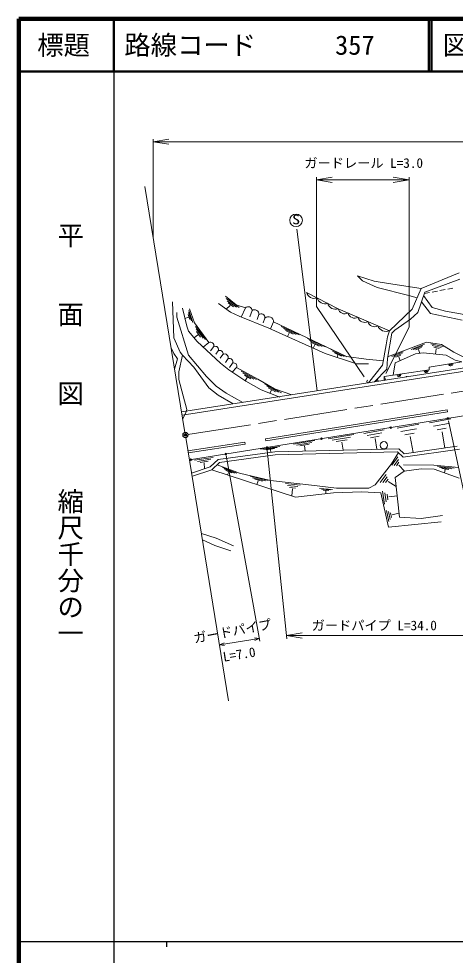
# Model space of a CAD drawing. Units: millimetres, scale not verified. Extents: x 40000 to 680000, y 20000 to 380000.
# Drawn here: x 40000 to 122742, y 202409 to 380000 of the extents above; entities that cross this region are included whole.
import ezdxf
from ezdxf.enums import TextEntityAlignment as Align

# ---------------------------------------------------------------- set-up
doc = ezdxf.new("R2010")
doc.units = ezdxf.units.MM
doc.header["$LTSCALE"] = 1000
doc.header["$PDMODE"] = 32
doc.header["$PDSIZE"] = 500
doc.linetypes.add('CHAIN', pattern=[18.5, 12, -1.5, 3.5, -1.5])
for name, color, linetype, lineweight in [('M-BGD', 7, 'Continuous', 13), ('M-BMK', 2, 'CHAIN', 13), ('M-TTL', 2, 'Continuous', 140), ('M-TTL-BAND', 7, 'Continuous', 25), ('M-TTL-LINE', 7, 'Continuous', 50), ('M-TTL-TXT', 7, 'Continuous', 13), ('M-WORK', 1, 'Continuous', 13)]:
    doc.layers.add(name, color=color, linetype=linetype, lineweight=lineweight)
doc.layers.add('M-OTRS', color=6, linetype='Continuous')
doc.styles.add('@ＭＳ ゴシック', font='')
doc.styles.add('ＭＳ ゴシック', font='')
doc.styles.get('@ＭＳ ゴシック').set_extended_font_data('@MS Gothic')
doc.styles.get('ＭＳ ゴシック').set_extended_font_data('MS Gothic')

# ---------------------------------------------------------------- blocks, each defined once
blk = doc.blocks.new('open_arrow')
at = {"color": 0, "linetype": 'Continuous', "lineweight": -2}
blk.add_lwpolyline([(7.5, 1.25), (0, 0), (7.5, -1.25)], dxfattribs=at)

msp = doc.modelspace()

# ---------------------------------------------------------------- linework, layer by layer
at = {"layer": 'M-BGD'}
msp.add_circle((71586, 301068), 500, dxfattribs=at)
at = {"layer": 'M-BMK'}
msp.add_line((72080, 301146), (130155, 310304), dxfattribs=at)
at = {"layer": 'M-OTRS'}
msp.add_point((71586, 301068), dxfattribs=at)
at = {"layer": 'M-TTL'}
for p, q in [((40000, 380000), (40000, 20000)), ((680000, 380000), (40000, 380000))]:
    msp.add_line(p, q, dxfattribs=at)
at = {"layer": 'M-TTL-BAND'}
for p, q in [((58000, 370000), (58000, 20000)), ((40000, 205000), (579000, 205000)), ((68000, 205000), (68000, 204000))]:
    msp.add_line(p, q, dxfattribs=at)
at = {"layer": 'M-TTL-LINE'}
for p, q in [((58000, 380000), (58000, 370000)), ((117750, 380000), (117750, 370000)), ((118250, 380000), (118250, 370000)), ((40000, 370000), (680000, 370000))]:
    msp.add_line(p, q, dxfattribs=at)
at = {"layer": 'M-WORK'}
for p, q in [((65473, 338628), (65473, 357187)), ((285716, 356687), (65473, 356687)), ((96440, 325435), (96440, 349929)), ((113993, 321515), (113993, 349929)), ((71506, 301562), (63915, 348203)), ((96440, 349429), (113993, 349429)), ((96541, 309433), (92696, 340097)), ((107350, 330237), (104215, 331268)), ((104215, 331268), (105166, 330318)), ((116267, 328843), (123456, 331802)), ((116967, 328126), (123614, 330593)), ((105166, 330318), (107956, 329064)), ((110080, 329812), (107350, 330237)), ((107956, 329064), (113922, 327507)), ((116267, 328843), (110080, 329812)), ((114569, 324907), (116267, 328843)), ((119836, 328461), (120819, 328649)), ((121310, 328742), (122292, 328930)), ((79164, 327379), (81227, 325761)), ((79344, 326952), (81788, 325272)), ((94552, 328105), (100558, 325011)), ((113922, 327507), (115514, 327097)), ((115646, 324270), (116967, 328126)), ((118361, 325258), (116749, 327491)), ((116889, 327899), (117872, 328087)), ((118363, 328180), (119345, 328368)), ((69400, 319459), (69144, 326335)), ((71861, 321713), (71016, 325128)), ((77843, 326018), (80108, 324346)), ((80069, 325637), (79323, 324925)), ((79507, 326534), (81252, 325334)), ((79669, 326116), (80717, 325396)), ((81227, 325761), (82966, 325168)), ((82157, 323438), (82966, 325168)), ((105484, 312098), (96440, 325435)), ((100558, 325011), (108051, 321765)), ((116348, 326320), (118046, 324122)), ((120886, 324566), (118361, 325258)), ((69976, 324292), (69949, 323403)), ((69949, 323403), (72187, 316230)), ((72162, 323393), (71499, 323177)), ((72104, 323905), (72441, 322953)), ((72158, 324277), (72719, 322690)), ((72211, 324648), (72997, 322427)), ((73318, 322360), (72388, 324976)), ((80108, 324346), (81779, 323591)), ((81779, 323591), (87374, 321326)), ((84228, 324672), (83810, 323472)), ((85482, 323903), (85172, 322946)), ((86655, 323229), (86304, 322326)), ((110268, 320835), (114569, 324907)), ((114284, 323003), (115646, 324270)), ((118046, 324122), (124072, 322814)), ((124428, 323945), (120886, 324566)), ((72203, 320742), (71861, 321713)), ((76014, 318599), (73318, 322360)), ((73519, 321670), (75375, 319185)), ((88304, 322512), (87691, 321184)), ((102150, 315974), (88304, 322512)), ((89737, 321643), (93144, 320076)), ((108051, 321765), (110268, 320835)), ((109558, 312722), (113993, 321515)), ((111291, 320940), (114284, 323003)), ((73793, 318801), (72203, 320742)), ((73964, 320047), (73240, 319476)), ((73603, 321173), (74929, 319397)), ((73687, 320675), (74482, 319610)), ((87374, 321326), (98079, 316527)), ((90154, 321247), (92587, 320128)), ((90570, 320851), (92030, 320180)), ((91253, 320401), (90972, 319713)), ((109621, 318152), (109877, 319689)), ((109876, 315548), (110698, 320347)), ((109877, 319689), (110268, 320835)), ((110698, 320347), (111291, 320940)), ((70586, 316776), (69400, 319459)), ((78260, 314667), (73793, 318801)), ((74985, 317698), (76014, 318599)), ((94723, 319347), (98054, 317762)), ((95108, 318971), (97487, 317838)), ((95493, 318595), (96921, 317915)), ((96146, 318155), (95783, 317556)), ((108960, 314324), (109621, 318152)), ((117279, 318653), (109929, 315859)), ((114353, 317308), (116933, 318315)), ((114783, 317262), (116625, 317981)), ((120128, 318204), (117279, 318653)), ((118099, 318334), (120419, 317833)), ((118389, 318012), (120046, 317654)), ((122456, 316793), (120128, 318204)), ((69379, 316547), (68901, 317564)), ((70067, 315536), (69379, 316547)), ((70323, 313042), (71038, 316197)), ((71038, 316197), (70586, 316776)), ((73188, 313959), (71038, 316197)), ((72187, 316230), (75598, 312132)), ((76971, 317838), (76337, 317043)), ((77820, 317008), (77335, 316391)), ((78713, 316355), (78150, 315618)), ((98079, 316527), (104024, 314558)), ((99079, 317317), (102168, 315864)), ((99479, 316988), (101685, 315949)), ((99878, 316658), (101202, 316035)), ((100512, 316265), (100343, 315777)), ((110732, 315982), (112896, 316837)), ((111118, 315916), (112664, 316527)), ((115185, 316433), (111365, 314726)), ((111505, 315850), (112432, 316217)), ((116641, 316622), (115185, 316433)), ((115212, 317216), (116317, 317647)), ((115805, 317305), (116049, 316545)), ((121024, 316232), (116641, 316622)), ((118678, 317690), (119672, 317475)), ((119147, 317416), (118979, 316414)), ((122701, 315232), (121024, 316232)), ((124774, 315660), (122456, 316793)), ((69552, 313565), (70067, 315536)), ((79797, 313435), (78260, 314667)), ((79684, 315552), (79187, 314821)), ((80547, 314696), (79971, 313893)), ((105830, 315421), (102150, 315974)), ((104024, 314558), (106316, 314585)), ((109103, 315149), (105830, 315421)), ((109795, 313580), (109876, 315548)), ((111365, 314726), (110996, 312406)), ((112020, 315908), (112328, 315156)), ((123969, 314910), (117805, 313910)), ((123969, 314910), (122701, 315232)), ((70377, 311559), (70323, 313042)), ((70879, 305438), (126494, 314096)), ((70972, 304845), (126576, 313502)), ((74024, 312772), (73188, 313959)), ((76019, 310036), (74024, 312772)), ((83015, 311251), (79797, 313435)), ((81286, 313880), (80483, 312970)), ((85290, 311642), (81286, 313880)), ((82170, 313200), (85051, 311583)), ((82476, 312809), (84534, 311654)), ((106265, 310947), (108960, 314324)), ((107435, 311129), (109795, 313580)), ((117792, 313425), (109268, 312147)), ((117805, 313910), (117792, 313425)), ((71173, 308485), (70377, 311559)), ((75598, 312132), (77431, 310339)), ((82781, 312419), (84016, 311726)), ((83328, 311966), (82903, 311327)), ((85972, 309643), (83015, 311251)), ((88458, 309836), (85290, 311642)), ((109268, 312147), (109265, 311414)), ((77785, 308647), (76019, 310036)), ((77431, 310339), (79305, 309018)), ((79305, 309018), (82499, 307247)), ((89504, 308258), (85972, 309643)), ((86562, 310762), (89809, 309051)), ((86934, 310384), (89253, 309162)), ((87306, 310006), (88697, 309273)), ((87940, 309550), (87572, 309016)), ((91789, 308693), (88458, 309836)), ((71847, 305897), (71173, 308485)), ((80650, 306959), (77785, 308647)), ((71644, 305304), (71847, 305897)), ((86791, 300330), (121182, 305839)), ((121182, 305839), (121245, 305444)), ((71089, 304125), (71644, 305304)), ((72356, 296340), (128731, 305381)), ((86854, 299935), (121245, 305444)), ((117890, 303379), (121928, 304099)), ((121438, 303721), (126450, 280609)), ((105422, 301351), (109275, 302062)), ((111715, 302382), (115810, 303102)), ((112451, 301737), (115376, 302252)), ((118594, 302710), (121478, 303225)), ((119298, 302042), (121028, 302350)), ((79790, 250667), (71667, 300575)), ((86791, 300330), (86854, 299935)), ((98653, 300314), (103547, 301169)), ((99408, 300057), (102904, 300668)), ((100162, 299801), (102260, 300167)), ((106049, 300953), (108801, 301460)), ((106677, 300554), (108328, 300858)), ((107554, 300373), (107863, 298372)), ((113187, 301093), (114942, 301401)), ((114165, 300749), (114769, 297759)), ((120248, 301681), (120756, 298595)), ((72078, 298048), (82837, 299722)), ((72142, 297653), (82899, 299326)), ((82837, 299722), (82913, 299328)), ((85832, 298357), (89500, 298883)), ((86370, 298309), (88990, 298684)), ((86907, 298260), (88479, 298485)), ((88545, 297903), (112033, 298473)), ((92051, 299297), (96133, 299997)), ((92662, 299156), (95578, 299657)), ((93273, 299016), (95022, 299316)), ((94166, 299005), (94277, 298042)), ((101248, 299731), (101471, 298217)), ((112033, 298473), (113086, 297524)), ((112892, 296892), (123517, 298375)), ((113086, 297524), (123093, 298921)), ((73339, 296276), (76885, 296816)), ((77801, 296416), (88545, 297903)), ((78069, 295847), (88593, 297304)), ((79311, 297164), (85693, 261979)), ((87090, 298189), (90786, 262420)), ((87702, 298290), (87757, 297794)), ((88593, 297304), (111809, 297867)), ((110632, 295615), (111952, 297739)), ((110737, 295321), (111846, 296926)), ((111809, 297867), (112892, 296892)), ((72766, 293821), (76258, 294998)), ((73863, 296069), (76396, 296455)), ((74387, 295862), (75907, 296093)), ((75159, 295788), (75229, 294652)), ((76258, 294998), (77801, 296416)), ((76570, 294470), (78069, 295847)), ((77582, 295400), (81827, 293841)), ((78608, 294905), (81320, 293828)), ((107588, 291592), (110632, 295615)), ((111169, 295264), (111961, 296411)), ((111601, 295207), (112077, 295895)), ((112022, 295361), (113117, 294216)), ((112935, 295411), (118710, 295348)), ((118710, 295348), (123442, 294931)), ((119349, 295083), (122514, 294765)), ((119770, 294883), (122031, 294656)), ((72957, 293253), (76570, 294470)), ((76570, 294470), (92480, 289284)), ((78932, 294621), (80869, 293852)), ((79256, 294338), (80418, 293876)), ((79794, 294021), (79540, 293502)), ((81827, 293841), (87720, 292460)), ((83868, 293259), (87299, 292416)), ((108484, 292036), (109651, 293553)), ((108999, 292036), (109833, 293120)), ((111332, 293024), (113084, 294212)), ((113084, 294212), (116273, 294629)), ((116273, 294629), (118775, 294608)), ((118775, 294608), (123497, 292867)), ((120191, 294682), (121548, 294546)), ((120849, 294510), (120724, 293889)), ((84294, 292964), (86745, 292361)), ((84720, 292668), (86191, 292307)), ((85413, 292371), (85157, 291672)), ((87720, 292460), (95462, 291557)), ((90557, 291896), (93333, 291565)), ((90929, 291516), (92912, 291279)), ((95462, 291557), (100250, 290966)), ((106358, 290987), (107588, 291592)), ((109514, 292036), (110015, 292686)), ((109997, 292217), (111521, 291268)), ((112145, 285456), (111332, 293024)), ((91301, 291136), (92491, 290994)), ((91879, 290843), (91782, 289512)), ((92480, 289284), (99631, 290071)), ((97022, 290940), (99473, 290750)), ((97366, 290774), (99118, 290638)), ((97711, 290607), (98762, 290526)), ((98233, 290473), (98211, 289915)), ((99631, 290071), (105010, 290259)), ((100250, 290966), (106358, 290987)), ((105010, 290259), (108658, 290071)), ((108658, 290071), (110117, 283567)), ((109335, 287980), (108926, 290417)), ((109663, 288378), (109371, 290119)), ((109991, 288776), (109816, 289820)), ((110161, 289331), (111708, 289530)), ((110155, 284660), (109717, 286752)), ((110412, 285038), (110099, 286532)), ((110668, 285415), (110480, 286311)), ((110787, 285915), (112062, 286228)), ((110117, 283567), (120041, 284630)), ((116273, 285227), (112145, 285456)), ((120318, 285810), (116273, 285227)), ((74630, 282367), (77406, 281495)), ((74826, 281166), (77197, 280119)), ((77406, 281495), (80700, 280070)), ((77197, 280119), (80199, 279111)), ((90723, 263028), (126450, 263028)), ((78068, 261246), (85604, 262473)), ((78068, 261246), (78916, 261637)), ((78068, 261246), (78996, 261144)), ((85604, 262473), (84676, 262575)), ((85604, 262473), (84756, 262081))]:
    msp.add_line(p, q, dxfattribs=at)
for centre, radius in [((92566, 341772), 1200), ((107978, 311398), 150), ((121336, 304195), 150), ((110512, 302459), 150), ((97372, 300352), 150), ((87038, 298695), 150), ((109220, 299113), 700), ((79260, 297447), 150), ((72646, 296387), 150)]:
    msp.add_circle(centre, radius, dxfattribs=at)
for centre, radius, start, end in [((96019, 328494), 1518, 194.85827, 290.63107), ((98022, 327463), 1518, 194.85827, 290.63107), ((83493, 324657), 735, 1.14477, 135.90504), ((100024, 326431), 1518, 194.85827, 290.63107), ((101810, 325332), 1292, 194.37867, 298.77697), ((84695, 324026), 796, 351.1156, 125.87587), ((85928, 323322), 733, 352.73334, 127.49361), ((87330, 322527), 974, 359.13668, 133.89695), ((103683, 324520), 1292, 194.37867, 298.77697), ((105556, 323709), 1292, 194.37867, 298.77697), ((107429, 322897), 1292, 194.37867, 298.77697), ((109622, 322402), 1695, 202.08141, 292.41413), ((76334, 318019), 662, 344.13279, 118.89306), ((77223, 317246), 643, 338.28428, 113.04455), ((78131, 316496), 599, 346.43277, 121.19304), ((79031, 315752), 682, 343.02366, 117.78393), ((79937, 314944), 659, 337.8195, 112.57977), ((80746, 314134), 596, 334.81289, 109.57316), ((121863, 314568), 400, 189.21103, 9.21103), ((121863, 314568), 200, 189.21103, 9.21103), ((112052, 312565), 400, 188.52164, 8.52164), ((112052, 312565), 200, 188.52164, 8.52164), ((117195, 313335), 400, 188.52164, 8.52164), ((117195, 313335), 200, 188.52164, 8.52164), ((106218, 311192), 250, 100.76611, 280.76611), ((109259, 311664), 250, 271.18834, 91.18834), ((113511, 312075), 100, 8.84934, 188.84934)]:
    msp.add_arc(centre, radius, start, end, dxfattribs=at)

# ---------------------------------------------------------------- block references
at = {"layer": 'M-WORK', "xscale": 400, "yscale": 400}
for p in [(65473, 356687), (96440, 349429), (90723, 263028)]:
    msp.add_blockref('open_arrow', p, dxfattribs=at)
at = {"layer": 'M-WORK', "xscale": 400, "yscale": 400, "rotation": 180}
msp.add_blockref('open_arrow', (113993, 349429), dxfattribs=at)

# ---------------------------------------------------------------- texts
at = {"layer": 'M-TTL-BAND', "style": '@ＭＳ ゴシック'}
for s, p in [('平\u3000\u3000面\u3000\u3000図', (49777, 306475)), ('縮尺千分の一', (49777, 261030))]:
    msp.add_text(s, height=3666, rotation=270, dxfattribs=at).set_placement(p, align=Align.MIDDLE_RIGHT)
at = {"layer": 'M-TTL-TXT', "style": 'ＭＳ ゴシック'}
msp.add_text('標題', height=3666, dxfattribs=at).set_placement((48500, 375000), align=Align.MIDDLE_CENTER)
for s, p in [('路線コード      357', (60000, 375000)), ('図面コード      14-0', (120380, 375000))]:
    msp.add_text(s, height=3666, dxfattribs=at).set_placement(p, align=Align.MIDDLE_LEFT)
at = {"layer": 'M-WORK', "style": 'ＭＳ ゴシック'}
for s, p in [('ガードレール L=3.0', (105387, 351172)), ('ガードパイプ L=34.0', (107391, 263489))]:
    msp.add_text(s, height=1833, dxfattribs=at).set_placement(p, align=Align.BOTTOM_CENTER)
at = {"layer": 'M-WORK', "style": 'ＭＳ ゴシック', "width": 1.2}
msp.add_text('S', height=1833, dxfattribs=at).set_placement((91817, 340470), align=Align.BOTTOM_LEFT)
at = {"layer": 'M-WORK', "style": 'ＭＳ ゴシック'}
for s, rotation, p in [('ガードパイプ', 10.631, (80777, 262450)), ('L=7.0', 9.118, (82021, 258024))]:
    msp.add_text(s, height=1833, rotation=rotation, dxfattribs=at).set_placement(p, align=Align.BOTTOM_CENTER)

doc.saveas('drawing.dxf')
